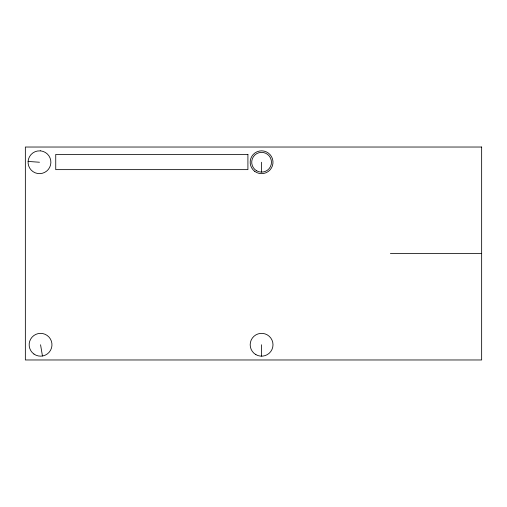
<?xml version="1.0" encoding="UTF-8"?>
<svg xmlns="http://www.w3.org/2000/svg" width="507" height="507" viewBox="0 0 507 507"><rect width="100%" height="100%" fill="white"/><g stroke="black" fill="none" stroke-linecap="round" stroke-linejoin="round"><path stroke-width="0.76" d="M390.39 253.5L481.65 253.5M28.1 161.435L39.476 162.24M40.56 344.76L42.455 356.009M261.593 162.24L261.593 172.12M261.593 344.76L261.593 356.168M40.56 150.833L37.309 151.042A11.408 11.408 0 0 0 29.698 168.109A11.408 11.408 0 0 0 48.336 169.427A11.408 11.408 0 0 0 43.203 151.46L40.56 150.833M481.65 147.03L25.35 147.03L25.35 359.97L481.65 359.97L481.65 147.03M247.91 154.426L55.738 154.426L55.738 169.636L247.91 169.636L247.91 154.426M255.889 354.64A11.408 11.408 0 0 0 273 344.76A11.408 11.408 0 0 0 255.889 334.88A11.408 11.408 0 0 0 255.889 354.64M256.65 170.796A9.88 9.88 0 0 0 271.467 162.24A9.88 9.88 0 0 0 256.65 153.684A9.88 9.88 0 0 0 256.65 170.796M33.944 354.051A11.408 11.408 0 0 0 51.917 345.844A11.408 11.408 0 0 0 35.82 334.386A11.408 11.408 0 0 0 33.944 354.051M254.774 171.391A11.408 11.408 0 0 0 272.918 163.565A11.408 11.408 0 0 0 257.074 151.764A11.408 11.408 0 0 0 254.774 171.391"/></g></svg>
